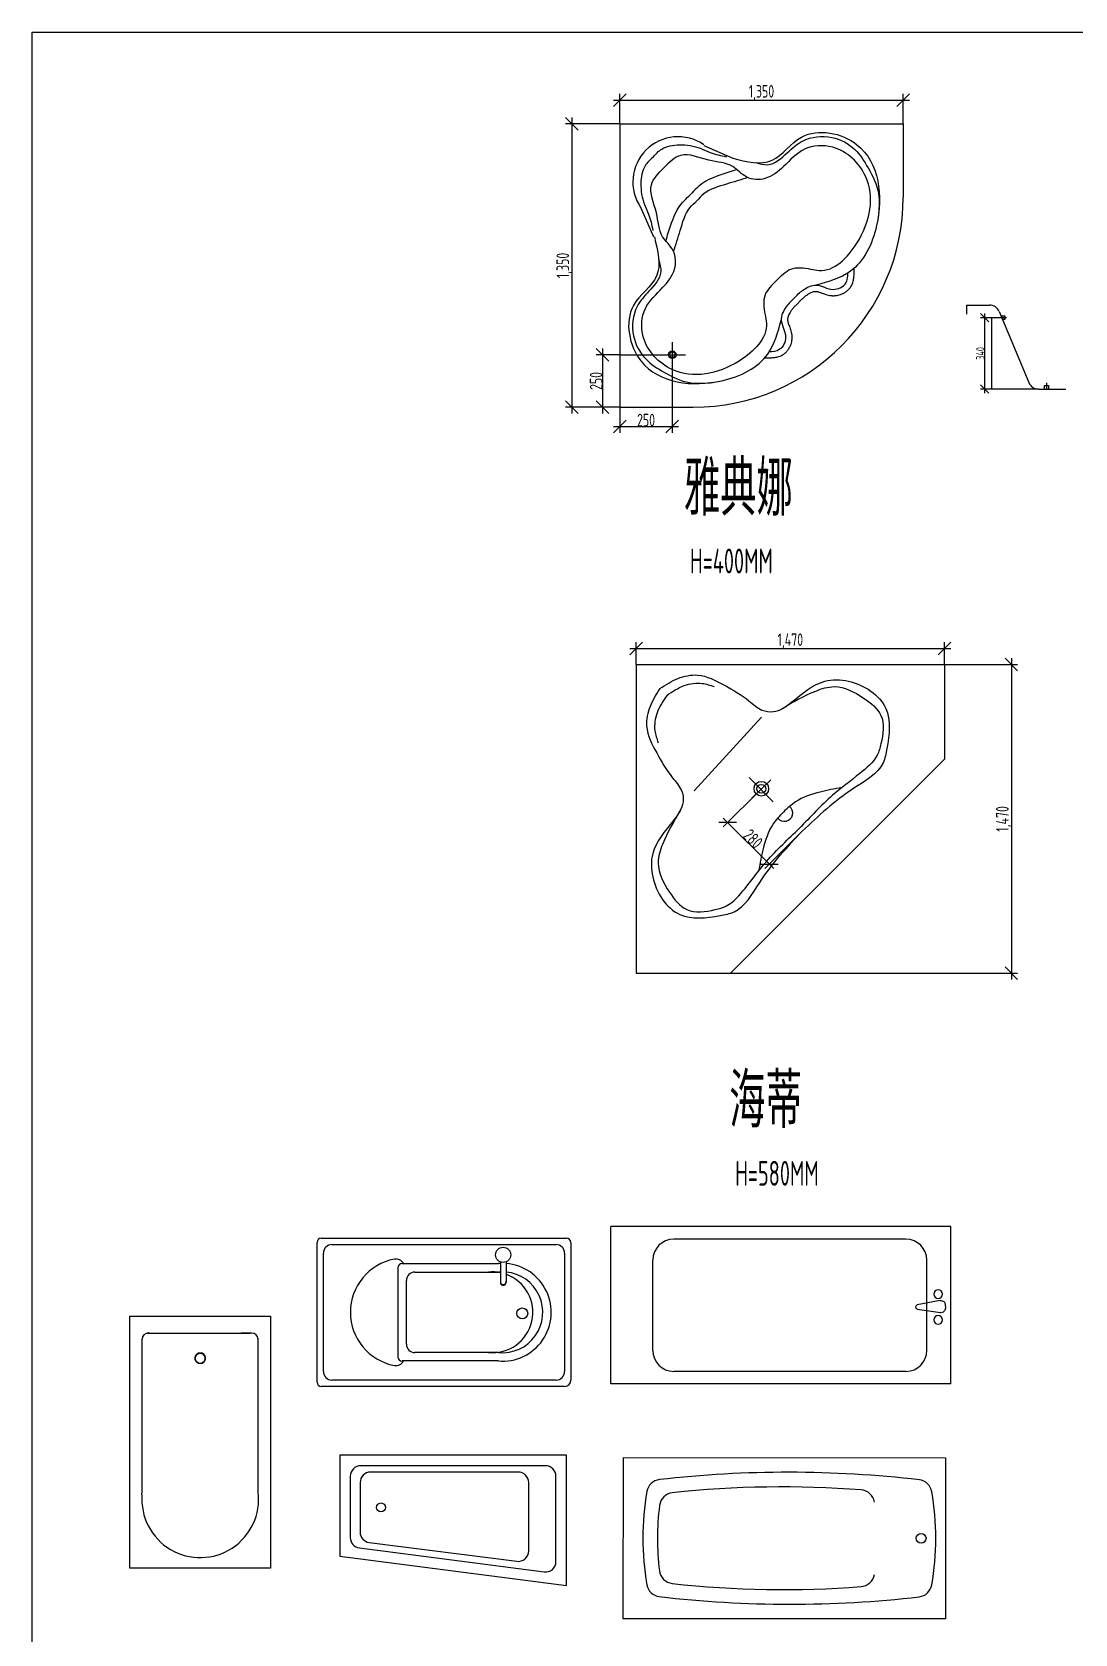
# Model space of a CAD drawing. Extents: x -42728 to 99010, y -18674 to 47645.
# Drawn here: x 36456 to 41426, y 38681 to 46309 of the extents above; entities that cross this region are included whole.
import ezdxf

# ---------------------------------------------------------------- set-up
doc = ezdxf.new("R2010")
doc.units = 0
doc.header["$LTSCALE"] = 100
doc.header["$MEASUREMENT"] = 0
doc.layers.get('0').update_dxf_attribs({"linetype": 'CONTINUOUS'})
doc.layers.get('DEFPOINTS').update_dxf_attribs({"linetype": 'CONTINUOUS'})
for name, color, linetype in [('DOOR', 3, 'CONTINUOUS'), ('图层4', 4, 'CONTINUOUS'), ('结构线', 252, 'CONTINUOUS')]:
    doc.layers.add(name, color=color, linetype=linetype)
doc.styles.add('ATT', font='txt')
doc.styles.add('HZDF', font='archs.shx', dxfattribs={"width": 0.8, "bigfont": 'hzdf.shx'})
doc.styles.get("Standard").update_dxf_attribs({"font": 'ISOCP'})
doc.dimstyles.get("Standard").update_dxf_attribs({"dimtxt": 2.5, "dimasz": 2.5, "dimexe": 1.25, "dimexo": 0.625, "dimtad": 1, "dimdec": 4, "dimdsep": 46, "dimlunit": 6, "dimtxsty": 'Standard', "dimcen": 2.5, "dimadec": 0, "dimazin": 0, "dimtfac": 1, "dimtdec": 4, "dimtmove": 0, "dimatfit": 3, "dimfxl": 1, "dimtolj": 1, "dimtzin": 0, "dimarcsym": 0})

# ---------------------------------------------------------------- blocks, each defined once
blk = doc.blocks.new('15PTUB04')
at = {"color": 0, "linetype": 'ByBlock'}
for p, q in [((0, 66), (33, 66)), ((0, 0), (0, 66)), ((33, 66), (33, 0)), ((33, 0), (0, 0))]:
    blk.add_line(p, q, dxfattribs=at)
blk.add_circle((16.5, 5), 1, dxfattribs=at)
for centre, radius, start, end in [((7.503269, 58.235761), 3, 100.413044, 172.583244), ((16.5, 6.361081), 55.648918, 80.130003, 99.869997), ((25.496731, 58.235761), 3, 7.416756, 79.586956), ((235.225405, 32), 232.228137, 173.417043, 186.582957), ((217.446346, 33.235585), 211.449088, 173.826107, 184.325644), ((10.203208, 55.626565), 3, 97.568726, 173.307977), ((16.5, 4.135745), 54.874254, 82.99532, 97.00468), ((22.796792, 55.626565), 3, 6.692023, 82.431274), ((-184.446346, 33.235585), 211.449088, 355.674356, 6.173893), ((-202.225405, 32), 232.228137, 353.417043, 6.582957), ((9.589538, 17.532243), 3, 184.688443, 260.291113), ((23.410462, 17.532243), 3, 279.708887, 355.311557), ((7.503269, 5.764239), 3, 187.416756, 259.586956), ((25.496731, 5.764239), 3, 280.413044, 352.583244), ((16.5, 57.638919), 55.648918, 260.130003, 279.869997)]:
    blk.add_arc(centre, radius, start, end, dxfattribs=at)
at = {"color": 0, "linetype": 'ByBlock', "style": 'ATT'}
for tag, p, flags in [('ITEM', (0, -11), 3), ('ROOM_NUMBER', (0, -20), 1)]:
    blk.add_attdef(tag, p, '', height=6, dxfattribs=dict(at, flags=flags))
blk = doc.blocks.new('_OBLIQUE')
at = {"color": 0, "linetype": 'ByBlock'}
blk.add_line((-0.5, -0.5), (0.5, 0.5), dxfattribs=at)
blk = doc.blocks.new('*D1722')
at = {"color": 3, "linetype": 'ByBlock', "transparency": 16777216}
for p, q in [((1818.4, 2539.5), (1818.4, 1009.5)), ((1500, 2509.5), (1848.4, 2509.5)), ((480, 1039.5), (1848.4, 1039.5))]:
    blk.add_line(p, q, dxfattribs=at)
at = {"layer": 'DEFPOINTS', "color": 0, "linetype": 'ByBlock', "transparency": 16777216}
for p in [(1500, 2509.5), (480, 1039.5), (1818.4, 1039.5)]:
    blk.add_point(p, dxfattribs=at)
at = {"color": 3, "linetype": 'ByBlock', "transparency": 16777216, "xscale": 60, "yscale": 60, "zscale": 60}
for p, rotation in [((1818.4, 2509.5), 90), ((1818.4, 1039.5), 270)]:
    blk.add_blockref('_OBLIQUE', p, dxfattribs=dict(at, rotation=rotation))
at = {"color": 2, "linetype": 'ByBlock', "transparency": 16777216, "insert": (1782.7, 1774.5), "char_height": 60, "attachment_point": 5, "rotation": 90, "style": 'HZDF'}
blk.add_mtext('\\A1;1,470', dxfattribs=at)
blk = doc.blocks.new('*D1723')
at = {"color": 3, "linetype": 'ByBlock', "transparency": 16777216}
for p, q in [((624.5, 1915), (445.7, 1736.2)), ((445.7, 1778.6), (686.1, 1538.3)), ((822.4, 1717.1), (643.6, 1538.3))]:
    blk.add_line(p, q, dxfattribs=at)
at = {"layer": 'DEFPOINTS', "color": 0, "linetype": 'ByBlock', "transparency": 16777216}
for p in [(624.5, 1915), (822.4, 1717.1), (664.9, 1559.5)]:
    blk.add_point(p, dxfattribs=at)
at = {"color": 3, "linetype": 'ByBlock', "transparency": 16777216, "xscale": 60, "yscale": 60, "zscale": 60}
for p, rotation in [((466.9, 1757.4), 135), ((664.9, 1559.5), 315)]:
    blk.add_blockref('_OBLIQUE', p, dxfattribs=dict(at, rotation=rotation))
at = {"color": 2, "linetype": 'ByBlock', "transparency": 16777216, "insert": (587.1, 1679.7), "char_height": 60, "attachment_point": 5, "rotation": 315, "style": 'HZDF'}
blk.add_mtext('\\A1;280', dxfattribs=at)
blk = doc.blocks.new('*D1724')
at = {"color": 3, "linetype": 'ByBlock', "transparency": 16777216}
for p, q in [((30, 2509.5), (30, 2615.4)), ((1500, 2509.5), (1500, 2615.4)), ((0, 2585.4), (1530, 2585.4))]:
    blk.add_line(p, q, dxfattribs=at)
at = {"layer": 'DEFPOINTS', "color": 0, "linetype": 'ByBlock', "transparency": 16777216}
for p in [(1500, 2585.4), (30, 2509.5), (1500, 2509.5)]:
    blk.add_point(p, dxfattribs=at)
at = {"color": 3, "linetype": 'ByBlock', "transparency": 16777216, "xscale": 60, "yscale": 60, "zscale": 60, "rotation": 180}
blk.add_blockref('_OBLIQUE', (30, 2585.4), dxfattribs=at)
at = {"color": 3, "linetype": 'ByBlock', "transparency": 16777216, "xscale": 60, "yscale": 60, "zscale": 60}
blk.add_blockref('_OBLIQUE', (1500, 2585.4), dxfattribs=at)
at = {"color": 2, "linetype": 'ByBlock', "transparency": 16777216, "insert": (765, 2621.1), "char_height": 60, "attachment_point": 5, "style": 'HZDF'}
blk.add_mtext('\\A1;1,470', dxfattribs=at)
blk = doc.blocks.new('*D1729')
at = {"color": 3, "linetype": 'ByBlock', "transparency": 16777216}
for p, q in [((312.6, 2169.1), (53.4, 2169.1)), ((83.4, 2199.1), (83.4, 789.1)), ((312.6, 819.1), (53.4, 819.1))]:
    blk.add_line(p, q, dxfattribs=at)
at = {"layer": 'DEFPOINTS', "color": 0, "linetype": 'ByBlock', "transparency": 16777216}
for p in [(312.6, 2169.1), (83.4, 819.1), (312.6, 819.1)]:
    blk.add_point(p, dxfattribs=at)
at = {"color": 3, "linetype": 'ByBlock', "transparency": 16777216, "xscale": 60, "yscale": 60, "zscale": 60}
for p, rotation in [((83.4, 2169.1), 90), ((83.4, 819.1), 270)]:
    blk.add_blockref('_OBLIQUE', p, dxfattribs=dict(at, rotation=rotation))
at = {"color": 2, "linetype": 'ByBlock', "transparency": 16777216, "insert": (47.7, 1494.1), "char_height": 60, "attachment_point": 5, "rotation": 90, "style": 'HZDF'}
blk.add_mtext('\\A1;1,350', dxfattribs=at)
blk = doc.blocks.new('*D1730')
at = {"color": 3, "linetype": 'ByBlock', "transparency": 16777216}
for p, q in [((2084.8, 1245.4), (2030.7, 1245.4)), ((2050.7, 1265.4), (2050.7, 885.4)), ((2084.8, 905.4), (2030.7, 905.4))]:
    blk.add_line(p, q, dxfattribs=at)
at = {"layer": 'DEFPOINTS', "color": 0, "linetype": 'ByBlock', "transparency": 16777216}
for p in [(2084.8, 1245.4), (2050.7, 905.4), (2084.8, 905.4)]:
    blk.add_point(p, dxfattribs=at)
at = {"color": 3, "linetype": 'ByBlock', "transparency": 16777216, "xscale": 40, "yscale": 40, "zscale": 40}
for p, rotation in [((2050.7, 1245.4), 90), ((2050.7, 905.4), 270)]:
    blk.add_blockref('_OBLIQUE', p, dxfattribs=dict(at, rotation=rotation))
at = {"color": 2, "linetype": 'ByBlock', "transparency": 16777216, "insert": (2030.7, 1075.4), "char_height": 40, "attachment_point": 5, "rotation": 90, "style": 'HZDF'}
blk.add_mtext('\\A1;340', dxfattribs=at)
blk = doc.blocks.new('*D1731')
at = {"color": 3, "linetype": 'ByBlock', "transparency": 16777216}
for p, q in [((312.6, 819.1), (312.6, 697.8)), ((562.6, 819.1), (562.6, 697.8)), ((282.6, 727.8), (592.6, 727.8))]:
    blk.add_line(p, q, dxfattribs=at)
at = {"layer": 'DEFPOINTS', "color": 0, "linetype": 'ByBlock', "transparency": 16777216}
for p in [(312.6, 819.1), (562.6, 819.1), (562.6, 727.8)]:
    blk.add_point(p, dxfattribs=at)
at = {"color": 3, "linetype": 'ByBlock', "transparency": 16777216, "xscale": 60, "yscale": 60, "zscale": 60, "rotation": 180}
blk.add_blockref('_OBLIQUE', (312.6, 727.8), dxfattribs=at)
at = {"color": 3, "linetype": 'ByBlock', "transparency": 16777216, "xscale": 60, "yscale": 60, "zscale": 60}
blk.add_blockref('_OBLIQUE', (562.6, 727.8), dxfattribs=at)
at = {"color": 2, "linetype": 'ByBlock', "transparency": 16777216, "insert": (437.6, 757.8), "char_height": 60, "attachment_point": 5, "style": 'HZDF'}
blk.add_mtext('\\A1;250', dxfattribs=at)
blk = doc.blocks.new('*D1732')
at = {"color": 3, "linetype": 'ByBlock', "transparency": 16777216}
for p, q in [((312.6, 1069.1), (199.6, 1069.1)), ((229.6, 1099.1), (229.6, 789.1)), ((312.6, 819.1), (199.6, 819.1))]:
    blk.add_line(p, q, dxfattribs=at)
at = {"layer": 'DEFPOINTS', "color": 0, "linetype": 'ByBlock', "transparency": 16777216}
for p in [(312.6, 1069.1), (229.6, 819.1), (312.6, 819.1)]:
    blk.add_point(p, dxfattribs=at)
at = {"color": 3, "linetype": 'ByBlock', "transparency": 16777216, "xscale": 60, "yscale": 60, "zscale": 60}
for p, rotation in [((229.6, 1069.1), 90), ((229.6, 819.1), 270)]:
    blk.add_blockref('_OBLIQUE', p, dxfattribs=dict(at, rotation=rotation))
at = {"color": 2, "linetype": 'ByBlock', "transparency": 16777216, "insert": (199.6, 944.1), "char_height": 60, "attachment_point": 5, "rotation": 90, "style": 'HZDF'}
blk.add_mtext('\\A1;250', dxfattribs=at)
blk = doc.blocks.new('*D1733')
at = {"color": 3, "linetype": 'ByBlock', "transparency": 16777216}
for p, q in [((312.6, 2169.1), (312.6, 2310.9)), ((1662.6, 2169.1), (1662.6, 2310.9)), ((282.6, 2280.9), (1692.6, 2280.9))]:
    blk.add_line(p, q, dxfattribs=at)
at = {"layer": 'DEFPOINTS', "color": 0, "linetype": 'ByBlock', "transparency": 16777216}
for p in [(1662.6, 2280.9), (312.6, 2169.1), (1662.6, 2169.1)]:
    blk.add_point(p, dxfattribs=at)
at = {"color": 3, "linetype": 'ByBlock', "transparency": 16777216, "xscale": 60, "yscale": 60, "zscale": 60, "rotation": 180}
blk.add_blockref('_OBLIQUE', (312.6, 2280.9), dxfattribs=at)
at = {"color": 3, "linetype": 'ByBlock', "transparency": 16777216, "xscale": 60, "yscale": 60, "zscale": 60}
blk.add_blockref('_OBLIQUE', (1662.6, 2280.9), dxfattribs=at)
at = {"color": 2, "linetype": 'ByBlock', "transparency": 16777216, "insert": (987.6, 2316.6), "char_height": 60, "attachment_point": 5, "style": 'HZDF'}
blk.add_mtext('\\A1;1,350', dxfattribs=at)
blk = doc.blocks.new('A$C34304FDD')
at = {"layer": '结构线', "color": 252}
for p, q in [((0.3, 92.6), (0, 76)), ((24.6, 112.5), (134, 92.3)), ((133.7, 71.8), (23.6, 55.3))]:
    blk.add_line(p, q, dxfattribs=at)
for centre in [(34.5, 144), (34.5, 20.6)]:
    blk.add_circle(centre, 20.6, dxfattribs=at)
for centre, radius, start, end in [((20.8, 92.2), 20.6, 79.58638, 179.04871), ((129.5, 82.1), 11.2, 291.99463, 66.10275), ((20.6, 75.7), 20.6, 179.04871, 278.51103)]:
    blk.add_arc(centre, radius, start, end, dxfattribs=at)
blk = doc.blocks.new('A$C553108EA')
at = {"layer": '图层4'}
for p, q in [((0, 0), (0, 1620)), ((0, 1620), (750, 1620)), ((750, 0), (750, 1620)), ((160, 1420.9), (590, 1420.9)), ((60, 214.8), (60, 1320.9)), ((690, 214.8), (690, 1320.9)), ((160, 114.8), (590, 114.8)), ((0, 0), (750, 0))]:
    blk.add_line(p, q, dxfattribs=at)
for centre, start, end in [((160, 1320.9), 90, 180), ((590, 1320.9), 0, 90), ((160, 214.8), 180, 270), ((590, 214.8), 270, 0)]:
    blk.add_arc(centre, 100, start, end, dxfattribs=at)
at = {"layer": '图层4', "xscale": -1, "rotation": 270}
blk.add_blockref('A$C34304FDD', (284.3, 26.5), dxfattribs=at)
blk = doc.blocks.new('A$C30FB47EB')
for p, q in [((0, 30.2), (0, 1189.4)), ((20.2, 1209.6), (685.4, 1209.6)), ((70.6, 1179.4), (635, 1179.4)), ((705.6, 1189.4), (705.6, 20.2)), ((30.2, 70.6), (30.2, 1139)), ((675.4, 1139), (675.4, 70.6)), ((121, 345.4), (121, 803.8)), ((139.4, 823.9), (566.2, 823.9)), ((201.6, 783.6), (504, 783.6)), ((584.6, 803.8), (584.6, 345.4)), ((161.3, 345.4), (161.3, 743.3)), ((544.3, 743.3), (544.3, 345.4)), ((592.2, 335.9), (495.9, 335.7)), ((593.8, 308.8), (496.6, 308.6)), ((635, 30.2), (70.6, 30.2)), ((685.4, 0), (30.2, 0))]:
    blk.add_line(p, q)
for centre, radius in [((626.3, 322.9), 36.1), ((347.5, 231.8), 25.9)]:
    blk.add_circle(centre, radius)
for centre, radius, start, end in [((20.2, 1189.4), 20.2, 90, 180), ((70.6, 1139), 40.3, 90, 180), ((635, 1139), 40.3, 0, 90), ((685.4, 1189.4), 20.2, 0, 90), ((352.8, 793.5), 257.5, 10.69758, 169.30242), ((139.4, 833.8), 40.3, 169.30242, 242.84332), ((566.2, 833.8), 40.3, 297.15668, 10.69758), ((141.1, 803.8), 20.2, 90, 180), ((201.6, 743.3), 40.3, 90, 180), ((504, 743.3), 40.3, 0, 90), ((564.5, 803.8), 20.2, 0, 90), ((352.8, 373.9), 192.5, 174.27519, 340.19735), ((352.8, 373.9), 192.5, 348.5917, 5.72481), ((352.8, 326.1), 232.6, 175.22811, 355.73288), ((352.8, 326.2), 192.5, 174.27519, 354.77294), ((495.2, 322.4), 13.8, 78.64817, 279.15041), ((498.7, 322.2), 13.8, 78.64817, 279.15041), ((352.8, 326.2), 192.5, 2.85534, 5.72481), ((352.8, 326.1), 232.6, 2.41749, 4.77189), ((30.2, 30.2), 30.2, 180, 270), ((70.6, 70.6), 40.3, 180, 270), ((635, 70.6), 40.3, 270, 0), ((685.4, 20.2), 20.2, 270, 0)]:
    blk.add_arc(centre, radius, start, end)
blk = doc.blocks.new('A$C266D4C24')
for p, q in [((140, 1080), (0, 0)), ((620, 1080), (140, 1080)), ((620, 0), (620, 1080)), ((520, 1030), (227.9, 1030)), ((178.3, 986.4), (64.2, 106.4)), ((204.4, 940.3), (114.9, 237.1)), ((490, 983.3), (253.9, 983.3)), ((540, 230.1), (540, 933.3)), ((570, 100), (570, 980)), ((164.4, 180.1), (490, 180.1)), ((113.8, 50), (520, 50)), ((0, 0), (620, 0))]:
    blk.add_line(p, q)
blk.add_circle((371.7, 884), 20.9)
for centre, start, end in [((227.9, 980), 90.00001, 172.61394), ((520, 980), 0, 90), ((253.9, 933.3), 89.99996, 171.93387), ((490, 933.3), 0, 90), ((164.4, 230.1), 171.93383, 270), ((490, 230.1), 269.99996, 0.00004), ((113.8, 100), 172.61395, 270.00001), ((520, 100), 269.99996, 0.00004)]:
    blk.add_arc(centre, 50, start, end)
blk = doc.blocks.new('A$C51352915')
for p, q in [((0, 1200), (670, 1200)), ((0, 0), (0, 1200)), ((670, 1200), (670, 0)), ((57.6, 1057.9), (57.6, 1090.2)), ((82.3, 1120.2), (140.8, 1120.2)), ((88.5, 1120.2), (100, 1120.2)), ((92.6, 1120), (573.5, 1120)), ((580.3, 1120), (529.4, 1120)), ((580.3, 1120), (571.7, 1120)), ((611.2, 1090), (610.7, 1095.3)), ((611.2, 387.8), (611.2, 1090)), ((611.2, 682), (611.2, 1090)), ((57.6, 365), (57.6, 1057.9)), ((312.7, 1012.5), (309.6, 1004.3)), ((309.6, 1004.3), (309.6, 995.7)), ((309.6, 995.7), (312.7, 987.5)), ((314.5, 1011.5), (311.7, 1004)), ((311.7, 1004), (311.7, 996)), ((311.7, 996), (314.5, 988.5)), ((318.4, 1019.2), (312.7, 1012.5)), ((319.8, 1017.6), (314.5, 1011.5)), ((326.2, 1023.5), (318.4, 1019.2)), ((326.9, 1021.6), (319.8, 1017.6)), ((335, 1025), (326.2, 1023.5)), ((335, 1023), (326.9, 1021.6)), ((343.8, 1023.5), (335, 1025)), ((343.1, 1021.6), (335, 1023)), ((350.2, 1017.6), (343.1, 1021.6)), ((351.6, 1019.2), (343.8, 1023.5)), ((355.5, 1011.5), (350.2, 1017.6)), ((357.3, 1012.5), (351.6, 1019.2)), ((358.3, 1004), (355.5, 1011.5)), ((355.5, 988.5), (358.3, 996)), ((360.4, 1004.3), (357.3, 1012.5)), ((357.3, 987.5), (360.4, 995.7)), ((358.3, 996), (358.3, 1004)), ((360.4, 995.7), (360.4, 1004.3)), ((312.7, 987.5), (318.4, 980.8)), ((314.5, 988.5), (319.8, 982.4)), ((318.4, 980.8), (326.2, 976.5)), ((319.8, 982.4), (326.9, 978.4)), ((326.2, 976.5), (335, 975)), ((326.9, 978.4), (335, 977)), ((335, 977), (343.1, 978.4)), ((335, 975), (343.8, 976.5)), ((343.1, 978.4), (350.2, 982.4)), ((343.8, 976.5), (351.6, 980.8)), ((350.2, 982.4), (355.5, 988.5)), ((351.6, 980.8), (357.3, 987.5)), ((611.3, 362.4), (611.2, 387.8)), ((57.5, 350.7), (57.6, 365)), ((670, 0), (0, 0))]:
    blk.add_line(p, q)
for centre, radius, start, end in [((88.1, 1089.8), 30.5, 89.13195, 179.13195), ((92.5, 1089.1), 30.9, 89.85779, 99.42847), ((580.7, 1089.5), 30.5, 0.86805, 90.86805), ((335, 329.2), 278.3, 175.55551, 6.85868)]:
    blk.add_arc(centre, radius, start, end)
blk = doc.blocks.new('A$C479915E2')
for p, q in [((30, 2509.5), (30, 1039.5)), ((30, 2509.5), (1500, 2509.5)), ((1500, 2509.5), (1500, 2059.5)), ((1500, 2059.5), (480, 1039.5)), ((568.5, 1971), (683.1, 1856.3)), ((672.1, 1961.1), (581, 1872.9)), ((30, 1039.5), (480, 1039.5))]:
    blk.add_line(p, q)
at = {"color": 9}
blk.add_line((627.3, 2259.4), (306.1, 1907.6), dxfattribs=at)
for radius in [34.8, 20.9]:
    blk.add_circle((626.8, 1918.2), radius)
blk.add_arc((737, 1802.5), 39.5, 217.93623, 52.06377)
for points in [[(143.7, 2395.8), (229.2, 2442.9), (323.2, 2459.5), (450.8, 2411.1)], [(143.7, 2395.8), (96.6, 2310.3), (80, 2216.3), (128.4, 2088.7)], [(450.8, 2411.1), (567.7, 2337), (629.8, 2293.1), (684.2, 2285.3), (772.3, 2331.9), (930.2, 2430.2), (1041.6, 2430.2), (1220.3, 2300.8), (1225.4, 2109.4), (1207.3, 2042.1), (1067.5, 1920.5), (822.4, 1717.1)], [(128.4, 2088.7), (202.4, 1971.8), (246.4, 1909.6), (254.2, 1855.3), (207.6, 1767.2), (109.3, 1609.3), (109.3, 1497.9), (238.7, 1319.2), (430.1, 1314.1), (497.4, 1332.2), (619, 1472), (822.4, 1717.1)]]:
    blk.add_spline(points, degree=3)
for points in [[(176.6, 2362.9), (259.5, 2409.5), (345, 2419.8), (402, 2404.3)], [(724.1, 2298.6), (886.2, 2383.6), (974.2, 2404.3), (1114.1, 2350), (1197, 2267.2), (1197, 2132.7), (1178.8, 2078.3), (1096, 1990.4), (966.5, 1886.9), (809.5, 1729.9)], [(176.6, 2362.9), (130, 2280), (119.6, 2194.5), (135.2, 2137.5)], [(1010.4, 1923.3), (906.9, 1902.4), (790.4, 1855.8), (732.2, 1807.3)], [(240.9, 1815.4), (155.9, 1653.3), (135.2, 1565.2), (189.5, 1425.4), (272.3, 1342.5), (406.8, 1342.5), (461.2, 1360.7), (549.1, 1443.5), (652.6, 1573), (809.5, 1729.9)], [(616.2, 1529.1), (637.1, 1632.6), (683.6, 1749.1), (732.2, 1807.3)]]:
    blk.add_spline(points, degree=3, dxfattribs=at)
at = {"layer": 'DOOR', "color": 2, "style": 'HZDF', "width": 0.7}
for s, height, p in [('海蒂', 260, (473.8, 302.8)), ('H=580MM', 117.94, (502.1, 27.7))]:
    blk.add_text(s, height=height, dxfattribs=at).set_placement(p)
dim = blk.add_linear_dim(base=(1500, 2585.4), p1=(30, 2509.5), p2=(1500, 2509.5), dimstyle='Standard', override={"dimscale": 15, "dimtxt": 4, "dimasz": 4, "dimexe": 2, "dimexo": 0, "dimgap": 0, "dimdec": 0, "dimtxsty": 'HZDF', "dimblk1": 'OBLIQUE', "dimblk2": 'OBLIQUE', "dimsah": 1, "dimcen": -1, "dimdle": 2, "dimclrd": 3, "dimclre": 3, "dimclrt": 2, "dimtfac": 0.25, "dimtdec": 0, "dimtix": 1, "dimtmove": 2})
dim.commit()
dim.dimension.update_dxf_attribs({"geometry": '*D1724', "text_midpoint": (765, 2621.1)})
dim = blk.add_linear_dim(base=(1818.4, 1039.5), p1=(1500, 2509.5), p2=(480, 1039.5), angle=90, dimstyle='Standard', override={"dimscale": 15, "dimtxt": 4, "dimasz": 4, "dimexe": 2, "dimexo": 0, "dimgap": 0, "dimdec": 0, "dimtxsty": 'HZDF', "dimblk1": 'OBLIQUE', "dimblk2": 'OBLIQUE', "dimsah": 1, "dimcen": -1, "dimdle": 2, "dimclrd": 3, "dimclre": 3, "dimclrt": 2, "dimtfac": 0.25, "dimtdec": 0, "dimtix": 1, "dimtmove": 2})
dim.commit()
dim.dimension.update_dxf_attribs({"geometry": '*D1722', "text_midpoint": (1782.7, 1774.5)})
dim = blk.add_aligned_dim(p1=(624.5, 1915), p2=(822.4, 1717.1), distance=-222.8, dimstyle='Standard', override={"dimscale": 15, "dimtxt": 4, "dimasz": 4, "dimexe": 2, "dimexo": 0, "dimgap": 0, "dimdec": 0, "dimtxsty": 'HZDF', "dimblk1": 'OBLIQUE', "dimblk2": 'OBLIQUE', "dimsah": 1, "dimcen": -1, "dimdle": 2, "dimclrd": 3, "dimclre": 3, "dimclrt": 2, "dimtfac": 0.25, "dimtdec": 0, "dimtix": 1, "dimtmove": 2})
dim.commit()
dim.dimension.update_dxf_attribs({"geometry": '*D1723', "text_midpoint": (587.1, 1679.7)})
blk = doc.blocks.new('A$C512C5391')
for p, q in [((312.6, 2169.1), (312.6, 819.1)), ((312.6, 2169.1), (1662.6, 2169.1)), ((1662.6, 2169.1), (1662.6, 1819.1)), ((712.9, 2066.2), (850.5, 2004.9)), ((412.6, 1769.1), (472.5, 1630.9)), ((1964, 1305.4), (2074.6, 1305.4)), ((1964, 1305.4), (1964, 1262.8)), ((2120.7, 1274.6), (2261.3, 936.3)), ((2307.5, 905.4), (2438, 905.4)), ((312.6, 819.1), (662.6, 819.1))]:
    blk.add_line(p, q)
at = {"color": 9}
for p, q in [((2156, 1245.4), (2084.8, 1245.4)), ((2084.8, 905.4), (2084.8, 1245.4)), ((2129.3, 1254), (2147.2, 1254)), ((2147.2, 1236.2), (2136.7, 1236.2)), ((2147.2, 1254), (2147.2, 1236.2)), ((312.6, 1069.1), (624.9, 1069.1)), ((562.6, 1129.4), (562.6, 819.1)), ((2336.8, 905.4), (2336.8, 922.3)), ((2336.8, 922.3), (2355.8, 922.3)), ((2345.5, 934.6), (2345.5, 905.4)), ((2355.8, 922.3), (2355.8, 905.4)), ((2307.5, 905.4), (2084.8, 905.4))]:
    blk.add_line(p, q, dxfattribs=at)
blk.add_circle((562.6, 1069.1), 18)
blk.add_circle((562.6, 1069.1), 13, dxfattribs=at)
for centre, radius, start, end in [((590.3, 1891.5), 215.7, 55.43567, 214.56433), ((662.6, 1819.1), 1000, 270, 0), ((2074.6, 1255.4), 50, 22.55902, 90), ((2307.5, 955.4), 50, 202.55902, 270)]:
    blk.add_arc(centre, radius, start, end)
for points in [[(850.5, 2004.9), (1037.9, 1995.2), (1178.4, 2105.5), (1442.7, 2069.1), (1536.4, 1684.3), (1409.8, 1465.2), (1248.6, 1400.8)], [(477.1, 1630.8), (487.1, 1443.4), (377.1, 1302.7), (414, 1038.5), (798.9, 945.5), (1017.8, 1072.5), (1081.9, 1233.8)], [(1143.3, 1338.4), (1185.1, 1376.9), (1248.6, 1400.8), (1328.9, 1380.2), (1389.2, 1410.3), (1399.6, 1458.4)], [(1144.1, 1339.2), (1105.7, 1297.4), (1081.9, 1233.8), (1102.6, 1153.5), (1072.7, 1093.2), (1024.6, 1082.7)]]:
    blk.add_spline(points, degree=3)
for points in [[(471.2, 2010.6), (512.7, 2048.7), (596.3, 2068.7), (696.7, 2052), (743.5, 2031.9), (820.4, 2011.9)], [(1059.7, 1422), (1128.2, 1477.1), (1221.9, 1477.1), (1262, 1470.4), (1442.8, 1600.5), (1483.6, 1919.1), (1327.3, 2057.2), (1192.1, 2047.3), (1092.9, 1965.2), (1004.4, 1908.3), (917.5, 1915), (850.6, 1965.1), (736.8, 1995.2), (603, 2018.6), (523, 1958.7)], [(961.3, 1984), (1017.5, 1974), (1110.4, 2030.4), (1183.7, 2086.8), (1323.1, 2103.7), (1432.9, 2045.9), (1495.6, 1958.8), (1545.6, 1837.3), (1543.4, 1721.1)], [(471.2, 2010.6), (433.1, 1969.1), (413, 1885.4), (429.7, 1785.1), (449.8, 1738.2), (469.8, 1661.3)], [(1059.7, 1422), (1004.6, 1353.5), (1004.6, 1259.8), (1011.3, 1219.7), (881.2, 1039), (562.6, 998.1), (424.5, 1154.4), (434.4, 1289.6), (516.5, 1388.8), (573.5, 1477.3), (566.8, 1564.3), (516.6, 1631.2), (486.6, 1744.9), (463.2, 1878.7), (523, 1958.7)], [(871.3, 1949.9), (756.9, 1911.6), (712.6, 1889), (649.6, 1832.1)], [(921.6, 1913), (820.4, 1881.5), (712.6, 1834.7), (679.8, 1801.9)], [(531.9, 1610.4), (570.1, 1724.9), (592.7, 1769.1), (649.6, 1832.1)], [(568.8, 1560.2), (600.2, 1661.3), (647, 1769.1), (679.8, 1801.9)], [(497.8, 1520.4), (507.7, 1464.2), (451.3, 1371.3), (394.9, 1298.1), (378, 1158.7), (435.8, 1048.8), (523, 986.2), (644.4, 936.2), (760.7, 938.4)]]:
    blk.add_spline(points, degree=3, dxfattribs=at)
for points in [[(1164.9, 1317.6), (1169, 1321.8), (1173, 1326), (1180.9, 1333.9), (1184.8, 1337.7), (1192.8, 1344.8), (1196.8, 1348.1), (1202.6, 1352.6), (1204.4, 1353.8), (1208, 1356.3), (1209.8, 1357.4), (1215, 1360.7), (1218.6, 1362.7), (1225.5, 1366), (1228.9, 1367.4), (1234.6, 1369.2), (1236.9, 1369.8), (1241.4, 1370.6), (1243.5, 1370.8), (1245.9, 1370.9), (1246.5, 1370.9), (1247.2, 1370.9), (1247.5, 1370.8), (1248.1, 1370.8), (1248.4, 1370.8), (1249.3, 1370.7), (1249.9, 1370.6), (1251.8, 1370.4), (1253.2, 1370.1), (1256.1, 1369.5), (1257.7, 1369.1), (1261.9, 1367.8), (1264.7, 1366.9), (1270.6, 1364.8), (1273.8, 1363.6), (1280.5, 1361.1), (1284.1, 1359.7), (1291.7, 1357.1), (1295.7, 1355.8), (1304.2, 1353.4), (1308.7, 1352.4), (1316.9, 1351), (1320.5, 1350.6), (1325.3, 1350.3), (1326.5, 1350.3), (1328.7, 1350.2), (1329.7, 1350.2), (1331.8, 1350.2), (1332.9, 1350.2), (1336, 1350.4), (1338.1, 1350.5), (1344.3, 1351.1), (1348.4, 1351.8), (1356.4, 1353.6), (1360.4, 1354.7), (1369.5, 1357.8), (1374.5, 1360), (1384.2, 1365.1), (1388.8, 1368), (1397.7, 1374.7), (1401.9, 1378.5), (1407.1, 1384.2), (1408.4, 1385.7), (1411.2, 1389.2), (1412.6, 1391.3), (1414.5, 1394.2), (1415, 1395), (1416, 1396.7), (1416.5, 1397.5), (1417.8, 1400), (1418.7, 1401.7), (1421, 1406.8), (1422.3, 1410.2), (1424.4, 1417), (1425.2, 1420.3), (1426.6, 1426.8), (1427.1, 1430), (1428, 1436.2), (1428.3, 1439.2), (1428.9, 1446.3), (1429.2, 1450.2), (1429.4, 1454.9), (1429.5, 1455.7), (1429.4, 1480.8)], [(1165, 1317.7), (1160.7, 1313.6), (1156.6, 1309.5), (1148.7, 1301.6), (1144.9, 1297.7), (1137.8, 1289.7), (1134.5, 1285.7), (1130.1, 1279.8), (1128.8, 1278.1), (1126.4, 1274.5), (1125.2, 1272.7), (1121.9, 1267.4), (1120, 1263.9), (1116.7, 1257), (1115.3, 1253.6), (1113.5, 1247.9), (1112.9, 1245.5), (1112.1, 1241.1), (1111.9, 1239), (1111.8, 1236.5), (1111.8, 1236), (1111.8, 1235.2), (1111.9, 1234.9), (1111.9, 1234.4), (1111.9, 1234.1), (1112, 1233.2), (1112.1, 1232.6), (1112.3, 1230.7), (1112.6, 1229.3), (1113.2, 1226.3), (1113.7, 1224.7), (1114.9, 1220.5), (1115.8, 1217.8), (1118, 1211.9), (1119.2, 1208.7), (1121.7, 1202), (1123, 1198.4), (1125.7, 1190.8), (1127, 1186.8), (1129.4, 1178.3), (1130.4, 1173.8), (1131.8, 1165.6), (1132.2, 1162), (1132.5, 1157.2), (1132.6, 1156), (1132.6, 1153.8), (1132.7, 1152.8), (1132.6, 1150.7), (1132.6, 1149.6), (1132.5, 1146.5), (1132.4, 1144.4), (1131.7, 1138.2), (1131.1, 1134.1), (1129.3, 1126), (1128.2, 1122.1), (1125.1, 1113), (1122.9, 1108), (1117.9, 1098.3), (1114.9, 1093.6), (1108.3, 1084.8), (1104.5, 1080.6), (1098.8, 1075.4), (1097.3, 1074.1), (1093.8, 1071.3), (1091.7, 1069.8), (1088.8, 1067.9), (1088, 1067.4), (1086.3, 1066.4), (1085.5, 1065.9), (1083, 1064.6), (1081.3, 1063.7), (1076.2, 1061.4), (1072.8, 1060.1), (1066, 1058), (1062.7, 1057.1), (1056.2, 1055.8), (1053, 1055.2), (1046.8, 1054.4), (1043.8, 1054), (1036.8, 1053.4), (1032.8, 1053.1), (1028.2, 1052.9), (1027.3, 1052.8), (1002.2, 1052.8)]]:
    blk.add_open_spline(points, degree=3, knots=[0, 0, 0, 0, 18.018127, 18.018127, 36.036253, 36.036253, 54.05438, 54.05438, 61.576863, 61.576863, 69.099345, 69.099345, 83.612272, 83.612272, 98.125199, 98.125199, 109.403181, 109.403181, 120.681163, 120.681163, 123.898283, 123.898283, 125.641651, 125.641651, 127.385018, 127.385018, 130.871753, 130.871753, 137.845222, 137.845222, 144.818691, 144.818691, 155.288557, 155.288557, 165.758423, 165.758423, 176.228288, 176.228288, 186.698154, 186.698154, 197.16802, 197.16802, 204.721114, 204.721114, 207.0592, 207.0592, 209.156283, 209.156283, 211.253366, 211.253366, 215.447533, 215.447533, 223.835865, 223.835865, 232.224198, 232.224198, 243.316174, 243.316174, 254.40815, 254.40815, 265.500125, 265.500125, 269.374219, 269.374219, 274.122553, 274.122553, 275.936486, 275.936486, 277.75042, 277.75042, 281.378287, 281.378287, 288.822137, 288.822137, 296.265987, 296.265987, 303.709837, 303.709837, 311.153687, 311.153687, 321.616057, 321.616057, 324.107034, 324.107034, 324.107034, 324.107034])
at = {"layer": 'DOOR', "color": 2, "style": 'HZDF', "width": 0.7}
for s, height, p in [('雅典娜', 260, (618.5, 302.8)), ('H=400MM', 117.94, (646.8, 27.7))]:
    blk.add_text(s, height=height, dxfattribs=at).set_placement(p)
for base, p1, p2, picture, middle in [((1662.6, 2280.9), (312.6, 2169.1), (1662.6, 2169.1), '*D1733', (987.6, 2316.6)), ((562.6, 727.8), (312.6, 819.1), (562.6, 819.1), '*D1731', (437.6, 757.8))]:
    dim = blk.add_linear_dim(base=base, p1=p1, p2=p2, dimstyle='Standard', override={"dimscale": 15, "dimtxt": 4, "dimasz": 4, "dimexe": 2, "dimexo": 0, "dimgap": 0, "dimdec": 0, "dimtxsty": 'HZDF', "dimblk1": 'OBLIQUE', "dimblk2": 'OBLIQUE', "dimsah": 1, "dimcen": -1, "dimdle": 2, "dimclrd": 3, "dimclre": 3, "dimclrt": 2, "dimtfac": 0.25, "dimtdec": 0, "dimtix": 1, "dimtmove": 2})
    dim.commit()
    dim.dimension.update_dxf_attribs({"geometry": picture, "text_midpoint": middle})
for base, p1, p2, override, picture, middle in [((83.4, 819.1), (312.6, 2169.1), (312.6, 819.1), {"dimscale": 15, "dimtxt": 4, "dimasz": 4, "dimexe": 2, "dimexo": 0, "dimgap": 0, "dimdec": 0, "dimtxsty": 'HZDF', "dimblk1": 'OBLIQUE', "dimblk2": 'OBLIQUE', "dimsah": 1, "dimcen": -1, "dimdle": 2, "dimclrd": 3, "dimclre": 3, "dimclrt": 2, "dimtfac": 0.25, "dimtdec": 0, "dimtix": 1, "dimtmove": 2}, '*D1729', (47.7, 1494.1)), ((2050.7, 905.4), (2084.8, 1245.4), (2084.8, 905.4), {"dimscale": 10, "dimtxt": 4, "dimasz": 4, "dimexe": 2, "dimexo": 0, "dimgap": 0, "dimdec": 0, "dimtxsty": 'HZDF', "dimblk1": 'OBLIQUE', "dimblk2": 'OBLIQUE', "dimsah": 1, "dimcen": -1, "dimdle": 2, "dimclrd": 3, "dimclre": 3, "dimclrt": 2, "dimtfac": 0.25, "dimtdec": 0, "dimtix": 1, "dimtmove": 2}, '*D1730', (2030.7, 1075.4)), ((229.6, 819.1), (312.6, 1069.1), (312.6, 819.1), {"dimscale": 15, "dimtxt": 4, "dimasz": 4, "dimexe": 2, "dimexo": 0, "dimgap": 0, "dimdec": 0, "dimtxsty": 'HZDF', "dimblk1": 'OBLIQUE', "dimblk2": 'OBLIQUE', "dimsah": 1, "dimcen": -1, "dimdle": 2, "dimclrd": 3, "dimclre": 3, "dimclrt": 2, "dimtfac": 0.25, "dimtdec": 0, "dimtix": 1, "dimtmove": 2}, '*D1732', (199.6, 944.1))]:
    dim = blk.add_linear_dim(base=base, p1=p1, p2=p2, angle=90, dimstyle='Standard', override=override)
    dim.commit()
    dim.dimension.update_dxf_attribs({"geometry": picture, "text_midpoint": middle})

msp = doc.modelspace()

# ---------------------------------------------------------------- linework, layer by layer
for p, q in [((36455.69455, 46309.43498), (56448.48597, 46309.43498)), ((36455.69455, 32102.82767), (36455.69455, 46309.43498))]:
    msp.add_line(p, q)

# ---------------------------------------------------------------- block references
for name, p in [('A$C512C5391', (38944.36992, 43703.66626)), ('A$C479915E2', (39304.45186, 40787.72711)), ('A$C51352915', (36922.28567, 38993.71707))]:
    msp.add_blockref(name, p)
at = {"rotation": 90}
for name, p in [('A$C553108EA', (40834.78467, 39871.24673)), ('A$C30FB47EB', (39023.74637, 39859.70075)), ('A$C266D4C24', (39002.66675, 38911.86011))]:
    msp.add_blockref(name, p, dxfattribs=at)
at = {"color": 4, "xscale": 23.268700224, "yscale": 23.268700224, "zscale": 23.268700224, "rotation": 89.9578219187456}
msp.add_blockref('15PTUB04', (40809.06131, 38752.19023), dxfattribs=at)

doc.saveas('drawing.dxf')
